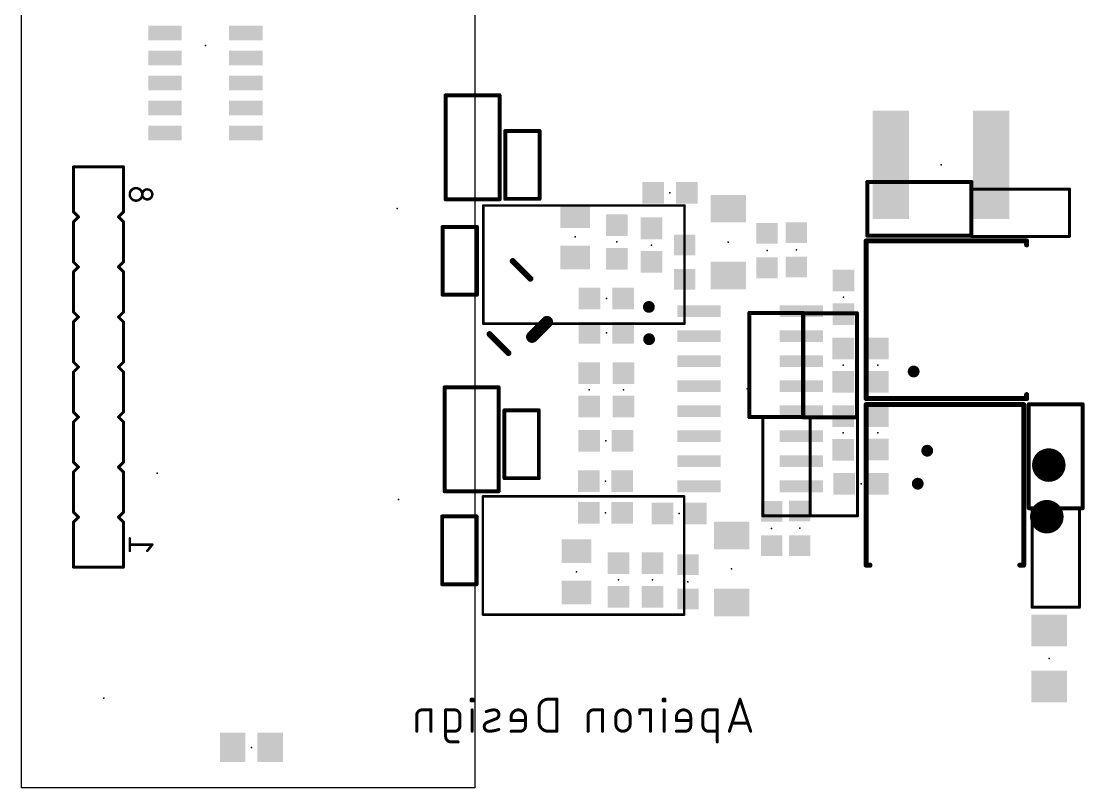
# Model space of a CAD drawing. Extents: x 0 to 94.2, y 0 to 86.8.
# Drawn here: x 0 to 54, y 0 to 38.9 of the extents above; entities that cross this region are included whole.
import ezdxf

# ---------------------------------------------------------------- set-up
doc = ezdxf.new("R2010")
doc.units = 0
for name, color, linetype in [('1', 14, 'CONTINUOUS'), ('22', 20, 'CONTINUOUS'), ('23', 53, 'CONTINUOUS'), ('3', 63, 'CONTINUOUS')]:
    doc.layers.add(name, color=color, linetype=linetype)

# ---------------------------------------------------------------- blocks, each defined once
blk = doc.blocks.new('RECT')
blk.add_solid([(-0.5, -0.5), (0.5, -0.5), (-0.5, 0.5), (0.5, 0.5)])
blk = doc.blocks.new('PIE')
at = {"const_width": 0.5}
blk.add_lwpolyline([(0, -0.25, 1), (0, 0.25, 1), (0, -0.25)], format="xyb", dxfattribs=at)

msp = doc.modelspace()

# ---------------------------------------------------------------- linework, layer by layer
at = {"layer": '1'}
for points, const_width in [([(25.8452, 25.8448), (24.95, 26.74)], 0.3048), ([(25.93, 22.89), (26.6048, 23.5648)], 0.6096), ([(26.6048, 23.5648), (26.69, 23.65)], 0.6096), ([(23.77, 23.03), (24.73, 22.07)], 0.3048)]:
    msp.add_lwpolyline(points, dxfattribs=dict(at, const_width=const_width))
for points, const_width in [([(25.0039, 26.7939, 1), (24.8961, 26.6861)], 0.1524), ([(25.7913, 25.7909, 1), (25.8991, 25.8987)], 0.1524), ([(26.4971, 23.6726, 1), (26.7126, 23.4571)], 0.3048), ([(26.7126, 23.4571, 1), (26.4971, 23.6726)], 0.3048), ([(26.7978, 23.5422, 1), (26.5822, 23.7578)], 0.3048), ([(23.8239, 23.0839, 1), (23.7161, 22.9761)], 0.1524), ([(25.8222, 22.9978, 1), (26.0378, 22.7822)], 0.3048), ([(24.6761, 22.0161, 1), (24.7839, 22.1239)], 0.1524)]:
    msp.add_lwpolyline(points, format="xyb", dxfattribs=dict(at, const_width=const_width))
at = {"layer": '22'}
for points, const_width in [([(24.28, 35.15), (21.54, 35.15)], 0.2032), ([(21.54, 35.083), (21.54, 29.937)], 0.2032), ([(21.54, 35.15), (21.54, 35.083)], 0.15), ([(24.28, 29.87), (24.28, 35.083)], 0.2032), ([(24.28, 35.083), (24.28, 35.15)], 0.15), ([(26.313, 33.343), (24.567, 33.343)], 0.2), ([(24.567, 33.343), (24.567, 29.897)], 0.2), ([(26.313, 29.897), (26.313, 33.343)], 0.2), ([(2.65, 31.52), (5.19, 31.52)], 0.1524), ([(2.65, 29.234), (2.65, 31.52)], 0.1524), ([(5.19, 31.52), (5.19, 29.234)], 0.1524), ([(48.23, 30.76), (42.95, 30.76)], 0.2032), ([(42.95, 30.76), (42.95, 28.02)], 0.2032), ([(48.23, 28.02), (48.23, 30.76)], 0.2032), ([(53.21, 30.39), (48.21, 30.39)], 0.1524), ([(48.21, 30.39), (48.21, 27.99)], 0.1524), ([(53.21, 27.99), (53.21, 30.39)], 0.1524), ([(21.54, 29.87), (24.28, 29.87)], 0.2032), ([(21.54, 29.937), (21.54, 29.87)], 0.15), ([(24.567, 29.897), (26.313, 29.897)], 0.2), ([(2.904, 28.98), (2.65, 29.234)], 0.1524), ([(5.19, 29.234), (4.936, 28.98)], 0.1524), ([(23.452, 23.56), (23.452, 29.56)], 0.127), ([(23.452, 29.56), (33.668, 29.56)], 0.127), ([(33.668, 29.56), (33.668, 23.56)], 0.127), ([(2.65, 28.726), (2.904, 28.98)], 0.1524), ([(2.65, 26.694), (2.65, 28.726)], 0.1524), ([(4.936, 28.98), (5.19, 28.726)], 0.1524), ([(5.19, 28.726), (5.19, 26.694)], 0.1524), ([(23.133, 28.473), (21.387, 28.473)], 0.2), ([(21.387, 28.473), (21.387, 25.027)], 0.2), ([(23.133, 25.027), (23.133, 28.473)], 0.2), ([(42.95, 28.02), (48.23, 28.02)], 0.2032), ([(51.035, 27.76), (42.885, 27.76)], 0.254), ([(42.885, 27.76), (42.885, 19.76)], 0.254), ([(48.21, 27.99), (53.21, 27.99)], 0.1524), ([(51.035, 27.76), (51.035, 27.56)], 0.254), ([(2.904, 26.44), (2.65, 26.694)], 0.1524), ([(2.65, 26.186), (2.904, 26.44)], 0.1524), ([(5.19, 26.694), (4.936, 26.44)], 0.1524), ([(4.936, 26.44), (5.19, 26.186)], 0.1524), ([(2.65, 24.154), (2.65, 26.186)], 0.1524), ([(5.19, 26.186), (5.19, 24.154)], 0.1524), ([(21.387, 25.027), (23.133, 25.027)], 0.2), ([(2.904, 23.9), (2.65, 24.154)], 0.1524), ([(2.65, 23.646), (2.904, 23.9)], 0.1524), ([(5.19, 24.154), (4.936, 23.9)], 0.1524), ([(4.936, 23.9), (5.19, 23.646)], 0.1524), ([(36.9523, 24.1), (36.9523, 18.82)], 0.2032), ([(39.6923, 24.1), (36.9523, 24.1)], 0.2032), ([(39.6823, 24.09), (39.6823, 18.81)], 0.2032), ([(42.4223, 24.09), (39.6823, 24.09)], 0.2032), ([(39.6923, 18.82), (39.6923, 24.1)], 0.2032), ([(42.4223, 18.81), (42.4223, 24.09)], 0.2032), ([(2.65, 21.614), (2.65, 23.646)], 0.1524), ([(5.19, 23.646), (5.19, 21.614)], 0.1524), ([(33.668, 23.56), (23.452, 23.56)], 0.127), ([(2.904, 21.36), (2.65, 21.614)], 0.1524), ([(5.19, 21.614), (4.936, 21.36)], 0.1524), ([(2.65, 21.106), (2.904, 21.36)], 0.1524), ([(2.65, 19.074), (2.65, 21.106)], 0.1524), ([(4.936, 21.36), (5.19, 21.106)], 0.1524), ([(5.19, 21.106), (5.19, 19.074)], 0.1524), ([(24.23, 20.33), (21.49, 20.33)], 0.2032), ([(21.49, 20.263), (21.49, 15.117)], 0.2032), ([(21.49, 20.33), (21.49, 20.263)], 0.15), ([(24.23, 15.05), (24.23, 20.263)], 0.2032), ([(24.23, 20.263), (24.23, 20.33)], 0.15), ([(51.035, 19.76), (51.035, 19.96)], 0.254), ([(42.885, 19.76), (51.035, 19.76)], 0.254), ([(50.885, 19.45), (42.885, 19.45)], 0.254), ([(42.885, 19.45), (42.885, 11.3)], 0.254), ([(50.885, 11.3), (50.885, 19.45)], 0.254), ([(51.1427, 19.47), (51.1427, 14.19)], 0.2032), ([(53.8827, 19.47), (51.1427, 19.47)], 0.2032), ([(53.8827, 14.19), (53.8827, 19.47)], 0.2032), ([(2.904, 18.82), (2.65, 19.074)], 0.1524), ([(2.65, 18.566), (2.904, 18.82)], 0.1524), ([(5.19, 19.074), (4.936, 18.82)], 0.1524), ([(4.936, 18.82), (5.19, 18.566)], 0.1524), ([(26.273, 19.163), (24.527, 19.163)], 0.2), ([(24.527, 19.163), (24.527, 15.717)], 0.2), ([(26.273, 15.717), (26.273, 19.163)], 0.2), ([(36.9523, 18.82), (39.6923, 18.82)], 0.2032), ([(39.6823, 18.81), (42.4223, 18.81)], 0.2032), ([(2.65, 16.534), (2.65, 18.566)], 0.1524), ([(5.19, 18.566), (5.19, 16.534)], 0.1524), ([(37.6423, 18.8), (37.6423, 13.8)], 0.1524), ([(40.0423, 18.8), (37.6423, 18.8)], 0.1524), ([(40.0423, 18.8), (40.0423, 13.8)], 0.1524), ([(42.4423, 18.8), (40.0423, 18.8)], 0.1524), ([(40.0423, 13.8), (40.0423, 18.8)], 0.1524), ([(42.4423, 13.8), (42.4423, 18.8)], 0.1524), ([(2.904, 16.28), (2.65, 16.534)], 0.1524), ([(2.65, 16.026), (2.904, 16.28)], 0.1524), ([(5.19, 16.534), (4.936, 16.28)], 0.1524), ([(4.936, 16.28), (5.19, 16.026)], 0.1524), ([(2.65, 13.994), (2.65, 16.026)], 0.1524), ([(5.19, 16.026), (5.19, 13.994)], 0.1524), ([(24.527, 15.717), (26.273, 15.717)], 0.2), ([(21.49, 15.05), (24.23, 15.05)], 0.2032), ([(21.49, 15.117), (21.49, 15.05)], 0.15), ([(23.432, 8.79), (23.432, 14.79)], 0.127), ([(23.432, 14.79), (33.648, 14.79)], 0.127), ([(33.648, 14.79), (33.648, 8.79)], 0.127), ([(2.904, 13.74), (2.65, 13.994)], 0.1524), ([(5.19, 13.994), (4.936, 13.74)], 0.1524), ([(51.1427, 14.19), (53.8827, 14.19)], 0.2032), ([(51.3127, 14.16), (51.3127, 9.16)], 0.1524), ([(53.7127, 14.16), (51.3127, 14.16)], 0.1524), ([(53.7127, 9.16), (53.7127, 14.16)], 0.1524), ([(2.65, 13.486), (2.904, 13.74)], 0.1524), ([(2.65, 11.2), (2.65, 13.486)], 0.1524), ([(4.936, 13.74), (5.19, 13.486)], 0.1524), ([(5.19, 13.486), (5.19, 11.2)], 0.1524), ([(23.113, 13.773), (21.367, 13.773)], 0.2), ([(21.367, 13.773), (21.367, 10.327)], 0.2), ([(23.113, 10.327), (23.113, 13.773)], 0.2), ([(37.6423, 13.8), (40.0423, 13.8)], 0.1524), ([(40.0423, 13.8), (42.4423, 13.8)], 0.1524), ([(5.5075, 12.0255), (5.5075, 12.6605)], 0.127), ([(6.6505, 12.343), (5.5075, 12.343)], 0.127), ([(6.3965, 12.0255), (6.6505, 12.343)], 0.127), ([(42.885, 11.3), (43.085, 11.3)], 0.254), ([(50.885, 11.3), (50.685, 11.3)], 0.254), ([(5.19, 11.2), (2.65, 11.2)], 0.1524), ([(21.367, 10.327), (23.113, 10.327)], 0.2), ([(51.3127, 9.16), (53.7127, 9.16)], 0.1524), ([(33.648, 8.79), (23.432, 8.79)], 0.127), ([(22.9315, 4.4938), (22.8412, 4.4938)], 0.1524), ([(22.8412, 4.4938), (22.8412, 4.4035)], 0.1524), ([(22.8412, 4.4035), (22.9315, 4.4035)], 0.1524), ([(22.9315, 4.4035), (22.9315, 4.4938)], 0.1524), ([(27.1936, 4.4938), (26.742, 4.4938)], 0.1524), ([(27.1936, 2.8682), (27.1936, 4.4938)], 0.1524), ([(32.6749, 4.4938), (32.5846, 4.4938)], 0.1524), ([(32.5846, 4.4938), (32.5846, 4.4035)], 0.1524), ([(32.5846, 4.4035), (32.6749, 4.4035)], 0.1524), ([(32.6749, 4.4035), (32.6749, 4.4938)], 0.1524), ([(36.4855, 4.4938), (35.9436, 2.8682)], 0.1524), ([(37.0274, 2.8682), (36.4855, 4.4938)], 0.1524), ([(20.7987, 3.9519), (20.3471, 3.9519)], 0.1524), ([(20.7987, 2.8682), (20.7987, 3.9519)], 0.1524), ([(21.994, 3.9519), (21.5424, 3.9519)], 0.1524), ([(21.5424, 3.9519), (21.5424, 2.5973)], 0.1524), ([(22.8863, 2.8682), (22.8863, 3.9519)], 0.1524), ([(26.2905, 4.0422), (26.2905, 3.3198)], 0.1524), ([(29.5001, 3.9519), (29.0485, 3.9519)], 0.1524), ([(29.5001, 2.8682), (29.5001, 3.9519)], 0.1524), ([(31.9405, 3.9519), (31.3986, 3.9519)], 0.1524), ([(31.3986, 3.9519), (31.3986, 3.7713)], 0.1524), ([(31.9405, 2.8682), (31.9405, 3.9519)], 0.1524), ([(32.6298, 2.8682), (32.6298, 3.9519)], 0.1524), ([(35.3284, 3.9519), (34.8768, 3.9519)], 0.1524), ([(35.3284, 2.3263), (35.3284, 3.9519)], 0.1524), ([(20.0762, 3.681), (20.0762, 2.8682)], 0.1524), ([(22.2649, 3.1391), (22.2649, 3.681)], 0.1524), ([(23.6505, 3.3198), (24.1021, 3.5004)], 0.1524), ([(24.8698, 3.5907), (24.8698, 3.4101)], 0.1524), ([(24.8698, 3.4101), (25.5923, 3.4101)], 0.1524), ([(25.5923, 3.1391), (25.5923, 3.5907)], 0.1524), ([(28.7776, 3.681), (28.7776, 2.8682)], 0.1524), ([(30.1844, 3.5907), (30.1844, 3.2294)], 0.1524), ([(30.9069, 3.2294), (30.9069, 3.5907)], 0.1524), ([(33.2585, 3.5907), (33.2585, 3.4101)], 0.1524), ([(33.2585, 3.4101), (33.981, 3.4101)], 0.1524), ([(33.981, 3.1391), (33.981, 3.5907)], 0.1524), ([(34.6059, 3.681), (34.6059, 3.1391)], 0.1524), ([(36.0791, 3.2746), (36.8919, 3.2746)], 0.1524), ([(21.5424, 2.8682), (21.994, 2.8682)], 0.1524), ([(24.8698, 2.8682), (25.3213, 2.8682)], 0.1524), ([(26.742, 2.8682), (27.1936, 2.8682)], 0.1524), ([(33.2585, 2.8682), (33.7101, 2.8682)], 0.1524), ([(34.8768, 2.8682), (35.3284, 2.8682)], 0.1524), ([(21.8134, 2.3263), (22.1746, 2.3263)], 0.1524)]:
    msp.add_lwpolyline(points, dxfattribs=dict(at, const_width=const_width))
for points, const_width in [([(21.54, 35.2008, 1), (21.54, 35.0992)], 0.1016), ([(21.5908, 35.083, 1), (21.4892, 35.083)], 0.1016), ([(21.5775, 35.15, 1), (21.5025, 35.15)], 0.075), ([(21.5025, 35.083, 1), (21.5775, 35.083)], 0.075), ([(24.3308, 35.083, 1), (24.2292, 35.083)], 0.1016), ([(24.3175, 35.15, 1), (24.2425, 35.15)], 0.075), ([(24.2425, 35.083, 1), (24.3175, 35.083)], 0.075), ([(24.28, 35.0992, 1), (24.28, 35.2008)], 0.1016), ([(24.567, 33.393, 1), (24.567, 33.293)], 0.1), ([(24.617, 33.343, 1), (24.517, 33.343)], 0.1), ([(26.363, 33.343, 1), (26.263, 33.343)], 0.1), ([(26.313, 33.293, 1), (26.313, 33.393)], 0.1), ([(2.65, 31.5581, 1), (2.65, 31.4819)], 0.0762), ([(2.6881, 31.52, 1), (2.6119, 31.52)], 0.0762), ([(5.2281, 31.52, 1), (5.1519, 31.52)], 0.0762), ([(5.19, 31.4819, 1), (5.19, 31.5581)], 0.0762), ([(42.95, 30.8108, 1), (42.95, 30.7092)], 0.1016), ([(43.0008, 30.76, 1), (42.8992, 30.76)], 0.1016), ([(48.2808, 30.76, 1), (48.1792, 30.76)], 0.1016), ([(48.23, 30.7092, 1), (48.23, 30.8108)], 0.1016), ([(5.825, 30.4405, 1), (5.825, 29.8055)], 0.127), ([(5.825, 29.8055, 1), (5.825, 30.4405)], 0.127), ([(5.825, 30.4722, 1), (5.825, 30.4088)], 0.0635), ([(5.825, 30.4088, 1), (5.825, 30.4722)], 0.0635), ([(6.3965, 30.377, 1), (6.3965, 29.869)], 0.127), ([(6.3965, 29.869, 1), (6.3965, 30.377)], 0.127), ([(6.3965, 30.4088, 1), (6.3965, 30.3453)], 0.0635), ([(6.3965, 30.3453, 1), (6.3965, 30.4088)], 0.0635), ([(48.21, 30.4281, 1), (48.21, 30.3519)], 0.0762), ([(48.2481, 30.39, 1), (48.1719, 30.39)], 0.0762), ([(53.2481, 30.39, 1), (53.1719, 30.39)], 0.0762), ([(53.21, 30.3519, 1), (53.21, 30.4281)], 0.0762), ([(5.825, 29.8373, 1), (5.825, 29.7738)], 0.0635), ([(5.825, 29.7738, 1), (5.825, 29.8373)], 0.0635), ([(6.3965, 29.9007, 1), (6.3965, 29.8373)], 0.0635), ([(6.3965, 29.8373, 1), (6.3965, 29.9007)], 0.0635), ([(21.4892, 29.937, 1), (21.5908, 29.937)], 0.1016), ([(21.54, 29.9208, 1), (21.54, 29.8192)], 0.1016), ([(21.5775, 29.937, 1), (21.5025, 29.937)], 0.075), ([(21.5025, 29.87, 1), (21.5775, 29.87)], 0.075), ([(24.2292, 29.87, 1), (24.3308, 29.87)], 0.1016), ([(24.28, 29.8192, 1), (24.28, 29.9208)], 0.1016), ([(24.567, 29.947, 1), (24.567, 29.847)], 0.1), ([(24.517, 29.897, 1), (24.617, 29.897)], 0.1), ([(26.263, 29.897, 1), (26.363, 29.897)], 0.1), ([(26.313, 29.847, 1), (26.313, 29.947)], 0.1), ([(2.6119, 29.234, 1), (2.6881, 29.234)], 0.0762), ([(2.6769, 29.2609, 1), (2.6231, 29.2071)], 0.0762), ([(5.1519, 29.234, 1), (5.2281, 29.234)], 0.0762), ([(5.2169, 29.2071, 1), (5.1631, 29.2609)], 0.0762), ([(23.452, 29.5918, 1), (23.452, 29.5283)], 0.0635), ([(23.4838, 29.56, 1), (23.4203, 29.56)], 0.0635), ([(33.6998, 29.56, 1), (33.6362, 29.56)], 0.0635), ([(33.668, 29.5283, 1), (33.668, 29.5918)], 0.0635), ([(2.6881, 28.726, 1), (2.6119, 28.726)], 0.0762), ([(2.6231, 28.7529, 1), (2.6769, 28.6991)], 0.0762), ([(2.9309, 28.9531, 1), (2.8771, 29.0069)], 0.0762), ([(2.8771, 28.9531, 1), (2.9309, 29.0069)], 0.0762), ([(4.9629, 29.0069, 1), (4.9091, 28.9531)], 0.0762), ([(4.9091, 29.0069, 1), (4.9629, 28.9531)], 0.0762), ([(5.2281, 28.726, 1), (5.1519, 28.726)], 0.0762), ([(5.1631, 28.6991, 1), (5.2169, 28.7529)], 0.0762), ([(21.387, 28.523, 1), (21.387, 28.423)], 0.1), ([(21.437, 28.473, 1), (21.337, 28.473)], 0.1), ([(23.183, 28.473, 1), (23.083, 28.473)], 0.1), ([(23.133, 28.423, 1), (23.133, 28.523)], 0.1), ([(42.95, 28.0708, 1), (42.95, 27.9692)], 0.1016), ([(48.23, 27.9692, 1), (48.23, 28.0708)], 0.1016), ([(42.885, 27.8235, 1), (42.885, 27.6965)], 0.127), ([(42.9485, 27.76, 1), (42.8215, 27.76)], 0.127), ([(42.8992, 28.02, 1), (43.0008, 28.02)], 0.1016), ([(48.1792, 28.02, 1), (48.2808, 28.02)], 0.1016), ([(48.21, 28.0281, 1), (48.21, 27.9519)], 0.0762), ([(48.1719, 27.99, 1), (48.2481, 27.99)], 0.0762), ([(51.0985, 27.76, 1), (50.9715, 27.76)], 0.127), ([(50.9715, 27.56, 1), (51.0985, 27.56)], 0.127), ([(51.035, 27.6965, 1), (51.035, 27.8235)], 0.127), ([(53.1719, 27.99, 1), (53.2481, 27.99)], 0.0762), ([(53.21, 27.9519, 1), (53.21, 28.0281)], 0.0762), ([(2.6119, 26.694, 1), (2.6881, 26.694)], 0.0762), ([(2.6769, 26.7209, 1), (2.6231, 26.6671)], 0.0762), ([(2.9309, 26.4131, 1), (2.8771, 26.4669)], 0.0762), ([(2.8771, 26.4131, 1), (2.9309, 26.4669)], 0.0762), ([(4.9629, 26.4669, 1), (4.9091, 26.4131)], 0.0762), ([(4.9091, 26.4669, 1), (4.9629, 26.4131)], 0.0762), ([(5.1519, 26.694, 1), (5.2281, 26.694)], 0.0762), ([(5.2169, 26.6671, 1), (5.1631, 26.7209)], 0.0762), ([(2.6881, 26.186, 1), (2.6119, 26.186)], 0.0762), ([(2.6231, 26.2129, 1), (2.6769, 26.1591)], 0.0762), ([(5.2281, 26.186, 1), (5.1519, 26.186)], 0.0762), ([(5.1631, 26.1591, 1), (5.2169, 26.2129)], 0.0762), ([(21.387, 25.077, 1), (21.387, 24.977)], 0.1), ([(21.337, 25.027, 1), (21.437, 25.027)], 0.1), ([(23.083, 25.027, 1), (23.183, 25.027)], 0.1), ([(23.133, 24.977, 1), (23.133, 25.077)], 0.1), ([(2.6119, 24.154, 1), (2.6881, 24.154)], 0.0762), ([(2.6769, 24.1809, 1), (2.6231, 24.1271)], 0.0762), ([(2.9309, 23.8731, 1), (2.8771, 23.9269)], 0.0762), ([(2.8771, 23.8731, 1), (2.9309, 23.9269)], 0.0762), ([(4.9629, 23.9269, 1), (4.9091, 23.8731)], 0.0762), ([(4.9091, 23.9269, 1), (4.9629, 23.8731)], 0.0762), ([(5.1519, 24.154, 1), (5.2281, 24.154)], 0.0762), ([(5.2169, 24.1271, 1), (5.1631, 24.1809)], 0.0762), ([(37.0031, 24.1, 1), (36.9015, 24.1)], 0.1016), ([(36.9523, 24.1508, 1), (36.9523, 24.0492)], 0.1016), ([(39.7331, 24.09, 1), (39.6315, 24.09)], 0.1016), ([(39.6823, 24.1408, 1), (39.6823, 24.0392)], 0.1016), ([(39.7431, 24.1, 1), (39.6415, 24.1)], 0.1016), ([(39.6923, 24.0492, 1), (39.6923, 24.1508)], 0.1016), ([(42.4731, 24.09, 1), (42.3715, 24.09)], 0.1016), ([(42.4223, 24.0392, 1), (42.4223, 24.1408)], 0.1016), ([(2.6881, 23.646, 1), (2.6119, 23.646)], 0.0762), ([(2.6231, 23.6729, 1), (2.6769, 23.6191)], 0.0762), ([(5.2281, 23.646, 1), (5.1519, 23.646)], 0.0762), ([(5.1631, 23.6191, 1), (5.2169, 23.6729)], 0.0762), ([(23.452, 23.5918, 1), (23.452, 23.5283)], 0.0635), ([(23.4203, 23.56, 1), (23.4838, 23.56)], 0.0635), ([(33.6362, 23.56, 1), (33.6998, 23.56)], 0.0635), ([(33.668, 23.5283, 1), (33.668, 23.5918)], 0.0635), ([(2.6119, 21.614, 1), (2.6881, 21.614)], 0.0762), ([(2.6769, 21.6409, 1), (2.6231, 21.5871)], 0.0762), ([(5.1519, 21.614, 1), (5.2281, 21.614)], 0.0762), ([(5.2169, 21.5871, 1), (5.1631, 21.6409)], 0.0762), ([(2.6881, 21.106, 1), (2.6119, 21.106)], 0.0762), ([(2.6231, 21.1329, 1), (2.6769, 21.0791)], 0.0762), ([(2.9309, 21.3331, 1), (2.8771, 21.3869)], 0.0762), ([(2.8771, 21.3331, 1), (2.9309, 21.3869)], 0.0762), ([(4.9629, 21.3869, 1), (4.9091, 21.3331)], 0.0762), ([(4.9091, 21.3869, 1), (4.9629, 21.3331)], 0.0762), ([(5.2281, 21.106, 1), (5.1519, 21.106)], 0.0762), ([(5.1631, 21.0791, 1), (5.2169, 21.1329)], 0.0762), ([(21.49, 20.3808, 1), (21.49, 20.2792)], 0.1016), ([(21.5408, 20.263, 1), (21.4392, 20.263)], 0.1016), ([(21.5275, 20.33, 1), (21.4525, 20.33)], 0.075), ([(21.4525, 20.263, 1), (21.5275, 20.263)], 0.075), ([(24.2808, 20.263, 1), (24.1792, 20.263)], 0.1016), ([(24.2675, 20.33, 1), (24.1925, 20.33)], 0.075), ([(24.1925, 20.263, 1), (24.2675, 20.263)], 0.075), ([(24.23, 20.2792, 1), (24.23, 20.3808)], 0.1016), ([(51.0985, 19.96, 1), (50.9715, 19.96)], 0.127), ([(42.885, 19.8235, 1), (42.885, 19.6965)], 0.127), ([(42.8215, 19.76, 1), (42.9485, 19.76)], 0.127), ([(42.885, 19.5135, 1), (42.885, 19.3865)], 0.127), ([(42.9485, 19.45, 1), (42.8215, 19.45)], 0.127), ([(50.9485, 19.45, 1), (50.8215, 19.45)], 0.127), ([(50.885, 19.3865, 1), (50.885, 19.5135)], 0.127), ([(50.9715, 19.76, 1), (51.0985, 19.76)], 0.127), ([(51.035, 19.6965, 1), (51.035, 19.8235)], 0.127), ([(51.1935, 19.47, 1), (51.0919, 19.47)], 0.1016), ([(51.1427, 19.5208, 1), (51.1427, 19.4192)], 0.1016), ([(53.9335, 19.47, 1), (53.8319, 19.47)], 0.1016), ([(53.8827, 19.4192, 1), (53.8827, 19.5208)], 0.1016), ([(2.6119, 19.074, 1), (2.6881, 19.074)], 0.0762), ([(2.6769, 19.1009, 1), (2.6231, 19.0471)], 0.0762), ([(2.9309, 18.7931, 1), (2.8771, 18.8469)], 0.0762), ([(4.9629, 18.8469, 1), (4.9091, 18.7931)], 0.0762), ([(5.1519, 19.074, 1), (5.2281, 19.074)], 0.0762), ([(5.2169, 19.0471, 1), (5.1631, 19.1009)], 0.0762), ([(24.527, 19.213, 1), (24.527, 19.113)], 0.1), ([(24.577, 19.163, 1), (24.477, 19.163)], 0.1), ([(26.323, 19.163, 1), (26.223, 19.163)], 0.1), ([(26.273, 19.113, 1), (26.273, 19.213)], 0.1), ([(36.9523, 18.8708, 1), (36.9523, 18.7692)], 0.1016), ([(39.6823, 18.8608, 1), (39.6823, 18.7592)], 0.1016), ([(39.6923, 18.7692, 1), (39.6923, 18.8708)], 0.1016), ([(42.4223, 18.7592, 1), (42.4223, 18.8608)], 0.1016), ([(2.6881, 18.566, 1), (2.6119, 18.566)], 0.0762), ([(2.6231, 18.5929, 1), (2.6769, 18.5391)], 0.0762), ([(2.8771, 18.7931, 1), (2.9309, 18.8469)], 0.0762), ([(4.9091, 18.8469, 1), (4.9629, 18.7931)], 0.0762), ([(5.2281, 18.566, 1), (5.1519, 18.566)], 0.0762), ([(5.1631, 18.5391, 1), (5.2169, 18.5929)], 0.0762), ([(36.9015, 18.82, 1), (37.0031, 18.82)], 0.1016), ([(37.6804, 18.8, 1), (37.6042, 18.8)], 0.0762), ([(37.6423, 18.8381, 1), (37.6423, 18.7619)], 0.0762), ([(39.6315, 18.81, 1), (39.7331, 18.81)], 0.1016), ([(39.6415, 18.82, 1), (39.7431, 18.82)], 0.1016), ([(40.0804, 18.8, 1), (40.0042, 18.8)], 0.0762), ([(40.0423, 18.8381, 1), (40.0423, 18.7619)], 0.0762), ([(40.0804, 18.8, 1), (40.0042, 18.8)], 0.0762), ([(40.0423, 18.7619, 1), (40.0423, 18.8381)], 0.0762), ([(42.3715, 18.81, 1), (42.4731, 18.81)], 0.1016), ([(42.4804, 18.8, 1), (42.4042, 18.8)], 0.0762), ([(42.4423, 18.7619, 1), (42.4423, 18.8381)], 0.0762), ([(2.6119, 16.534, 1), (2.6881, 16.534)], 0.0762), ([(2.6769, 16.5609, 1), (2.6231, 16.5071)], 0.0762), ([(2.9309, 16.2531, 1), (2.8771, 16.3069)], 0.0762), ([(2.8771, 16.2531, 1), (2.9309, 16.3069)], 0.0762), ([(4.9629, 16.3069, 1), (4.9091, 16.2531)], 0.0762), ([(4.9091, 16.3069, 1), (4.9629, 16.2531)], 0.0762), ([(5.1519, 16.534, 1), (5.2281, 16.534)], 0.0762), ([(5.2169, 16.5071, 1), (5.1631, 16.5609)], 0.0762), ([(2.6881, 16.026, 1), (2.6119, 16.026)], 0.0762), ([(2.6231, 16.0529, 1), (2.6769, 15.9991)], 0.0762), ([(5.2281, 16.026, 1), (5.1519, 16.026)], 0.0762), ([(5.1631, 15.9991, 1), (5.2169, 16.0529)], 0.0762), ([(24.527, 15.767, 1), (24.527, 15.667)], 0.1), ([(24.477, 15.717, 1), (24.577, 15.717)], 0.1), ([(26.223, 15.717, 1), (26.323, 15.717)], 0.1), ([(26.273, 15.667, 1), (26.273, 15.767)], 0.1), ([(21.4392, 15.117, 1), (21.5408, 15.117)], 0.1016), ([(21.49, 15.1008, 1), (21.49, 14.9992)], 0.1016), ([(21.5275, 15.117, 1), (21.4525, 15.117)], 0.075), ([(24.23, 14.9992, 1), (24.23, 15.1008)], 0.1016), ([(21.4525, 15.05, 1), (21.5275, 15.05)], 0.075), ([(23.432, 14.8218, 1), (23.432, 14.7583)], 0.0635), ([(23.4638, 14.79, 1), (23.4003, 14.79)], 0.0635), ([(24.1792, 15.05, 1), (24.2808, 15.05)], 0.1016), ([(33.6798, 14.79, 1), (33.6163, 14.79)], 0.0635), ([(33.648, 14.7583, 1), (33.648, 14.8218)], 0.0635), ([(2.6769, 14.0209, 1), (2.6231, 13.9671)], 0.0762), ([(5.2169, 13.9671, 1), (5.1631, 14.0209)], 0.0762), ([(51.1427, 14.2408, 1), (51.1427, 14.1392)], 0.1016), ([(51.0919, 14.19, 1), (51.1935, 14.19)], 0.1016), ([(51.3508, 14.16, 1), (51.2746, 14.16)], 0.0762), ([(51.3127, 14.1981, 1), (51.3127, 14.1219)], 0.0762), ([(53.7508, 14.16, 1), (53.6746, 14.16)], 0.0762), ([(53.7127, 14.1219, 1), (53.7127, 14.1981)], 0.0762), ([(53.8319, 14.19, 1), (53.9335, 14.19)], 0.1016), ([(53.8827, 14.1392, 1), (53.8827, 14.2408)], 0.1016), ([(2.6119, 13.994, 1), (2.6881, 13.994)], 0.0762), ([(2.6881, 13.486, 1), (2.6119, 13.486)], 0.0762), ([(2.6231, 13.5129, 1), (2.6769, 13.4591)], 0.0762), ([(2.9309, 13.7131, 1), (2.8771, 13.7669)], 0.0762), ([(2.8771, 13.7131, 1), (2.9309, 13.7669)], 0.0762), ([(4.9629, 13.7669, 1), (4.9091, 13.7131)], 0.0762), ([(4.9091, 13.7669, 1), (4.9629, 13.7131)], 0.0762), ([(5.1519, 13.994, 1), (5.2281, 13.994)], 0.0762), ([(5.2281, 13.486, 1), (5.1519, 13.486)], 0.0762), ([(5.1631, 13.4591, 1), (5.2169, 13.5129)], 0.0762), ([(21.367, 13.823, 1), (21.367, 13.723)], 0.1), ([(21.417, 13.773, 1), (21.317, 13.773)], 0.1), ([(23.163, 13.773, 1), (23.063, 13.773)], 0.1), ([(23.113, 13.723, 1), (23.113, 13.823)], 0.1), ([(37.6423, 13.8381, 1), (37.6423, 13.7619)], 0.0762), ([(37.6042, 13.8, 1), (37.6804, 13.8)], 0.0762), ([(40.0423, 13.8381, 1), (40.0423, 13.7619)], 0.0762), ([(40.0042, 13.8, 1), (40.0804, 13.8)], 0.0762), ([(40.0042, 13.8, 1), (40.0804, 13.8)], 0.0762), ([(40.0423, 13.7619, 1), (40.0423, 13.8381)], 0.0762), ([(42.4042, 13.8, 1), (42.4804, 13.8)], 0.0762), ([(42.4423, 13.7619, 1), (42.4423, 13.8381)], 0.0762), ([(5.5393, 12.6605, 1), (5.4758, 12.6605)], 0.0635), ([(5.5075, 12.3748, 1), (5.5075, 12.3112)], 0.0635), ([(5.4758, 12.0255, 1), (5.5393, 12.0255)], 0.0635), ([(6.3717, 12.0453, 1), (6.4213, 12.0057)], 0.0635), ([(6.6753, 12.3232, 1), (6.6257, 12.3628)], 0.0635), ([(6.6505, 12.3112, 1), (6.6505, 12.3748)], 0.0635), ([(42.885, 11.3635, 1), (42.885, 11.2365)], 0.127), ([(42.8215, 11.3, 1), (42.9485, 11.3)], 0.127), ([(43.085, 11.2365, 1), (43.085, 11.3635)], 0.127), ([(50.685, 11.3635, 1), (50.685, 11.2365)], 0.127), ([(50.8215, 11.3, 1), (50.9485, 11.3)], 0.127), ([(50.885, 11.2365, 1), (50.885, 11.3635)], 0.127), ([(2.65, 11.2381, 1), (2.65, 11.1619)], 0.0762), ([(2.6119, 11.2, 1), (2.6881, 11.2)], 0.0762), ([(5.1519, 11.2, 1), (5.2281, 11.2)], 0.0762), ([(5.19, 11.1619, 1), (5.19, 11.2381)], 0.0762), ([(21.367, 10.377, 1), (21.367, 10.277)], 0.1), ([(21.317, 10.327, 1), (21.417, 10.327)], 0.1), ([(23.063, 10.327, 1), (23.163, 10.327)], 0.1), ([(23.113, 10.277, 1), (23.113, 10.377)], 0.1), ([(51.3127, 9.1981, 1), (51.3127, 9.1219)], 0.0762), ([(51.2746, 9.16, 1), (51.3508, 9.16)], 0.0762), ([(53.6746, 9.16, 1), (53.7508, 9.16)], 0.0762), ([(53.7127, 9.1219, 1), (53.7127, 9.1981)], 0.0762), ([(23.432, 8.8218, 1), (23.432, 8.7583)], 0.0635), ([(23.4003, 8.79, 1), (23.4638, 8.79)], 0.0635), ([(33.6163, 8.79, 1), (33.6798, 8.79)], 0.0635), ([(33.648, 8.7583, 1), (33.648, 8.8218)], 0.0635), ([(22.8412, 4.5319, 1), (22.8412, 4.4557)], 0.0762), ([(22.8793, 4.4938, 1), (22.8031, 4.4938)], 0.0762), ([(22.8412, 4.4416, 1), (22.8412, 4.3654)], 0.0762), ([(22.8031, 4.4035, 1), (22.8793, 4.4035)], 0.0762), ([(22.9696, 4.4938, 1), (22.8934, 4.4938)], 0.0762), ([(22.8934, 4.4035, 1), (22.9696, 4.4035)], 0.0762), ([(22.9315, 4.4557, 1), (22.9315, 4.5319)], 0.0762), ([(22.9315, 4.3654, 1), (22.9315, 4.4416)], 0.0762), ([(26.742, 4.4938, 0.4142), (26.2905, 4.0422)], 0.1524), ([(26.742, 4.5319, 1), (26.742, 4.4557)], 0.0762), ([(26.742, 4.4557, 1), (26.742, 4.5319)], 0.0762), ([(27.2317, 4.4938, 1), (27.1555, 4.4938)], 0.0762), ([(27.1936, 4.4557, 1), (27.1936, 4.5319)], 0.0762), ([(32.5846, 4.5319, 1), (32.5846, 4.4557)], 0.0762), ([(32.6227, 4.4938, 1), (32.5465, 4.4938)], 0.0762), ([(32.5846, 4.4416, 1), (32.5846, 4.3654)], 0.0762), ([(32.5465, 4.4035, 1), (32.6227, 4.4035)], 0.0762), ([(32.713, 4.4938, 1), (32.6368, 4.4938)], 0.0762), ([(32.6368, 4.4035, 1), (32.713, 4.4035)], 0.0762), ([(32.6749, 4.4557, 1), (32.6749, 4.5319)], 0.0762), ([(32.6749, 4.3654, 1), (32.6749, 4.4416)], 0.0762), ([(36.5216, 4.5058, 1), (36.4493, 4.4818)], 0.0762), ([(36.5216, 4.4818, 1), (36.4493, 4.5058)], 0.0762), ([(20.3471, 3.9519, 0.4142), (20.0762, 3.681)], 0.1524), ([(20.3471, 3.99, 1), (20.3471, 3.9138)], 0.0762), ([(20.3471, 3.9138, 1), (20.3471, 3.99)], 0.0762), ([(20.8368, 3.9519, 1), (20.7606, 3.9519)], 0.0762), ([(20.7987, 3.9138, 1), (20.7987, 3.99)], 0.0762), ([(21.5424, 3.99, 1), (21.5424, 3.9138)], 0.0762), ([(21.5805, 3.9519, 1), (21.5043, 3.9519)], 0.0762), ([(22.2649, 3.681, 0.4142), (21.994, 3.9519)], 0.1524), ([(21.994, 3.99, 1), (21.994, 3.9138)], 0.0762), ([(21.994, 3.9138, 1), (21.994, 3.99)], 0.0762), ([(22.9244, 3.9519, 1), (22.8482, 3.9519)], 0.0762), ([(23.5897, 3.8964, 1), (23.621, 3.8269)], 0.0762), ([(24.0118, 3.9519, 0.1025), (23.6054, 3.8616)], 0.1524), ([(24.0112, 3.99, 1), (24.0123, 3.9138)], 0.0762), ([(24.1021, 3.5004, 0.8318), (24.0118, 3.9519)], 0.1524), ([(24.0123, 3.9138, 1), (24.0112, 3.99)], 0.0762), ([(25.5923, 3.5907, 1), (24.8698, 3.5907)], 0.1524), ([(26.3286, 4.0422, 1), (26.2524, 4.0422)], 0.0762), ([(26.2524, 4.0422, 1), (26.3286, 4.0422)], 0.0762), ([(29.0485, 3.9519, 0.4142), (28.7776, 3.681)], 0.1524), ([(29.0485, 3.99, 1), (29.0485, 3.9138)], 0.0762), ([(29.0485, 3.9138, 1), (29.0485, 3.99)], 0.0762), ([(29.5382, 3.9519, 1), (29.462, 3.9519)], 0.0762), ([(29.5001, 3.9138, 1), (29.5001, 3.99)], 0.0762), ([(30.9069, 3.5907, 1), (30.1844, 3.5907)], 0.1524), ([(31.3986, 3.99, 1), (31.3986, 3.9138)], 0.0762), ([(31.4367, 3.9519, 1), (31.3605, 3.9519)], 0.0762), ([(31.3605, 3.7713, 1), (31.4367, 3.7713)], 0.0762), ([(31.9786, 3.9519, 1), (31.9024, 3.9519)], 0.0762), ([(31.9405, 3.9138, 1), (31.9405, 3.99)], 0.0762), ([(32.6679, 3.9519, 1), (32.5917, 3.9519)], 0.0762), ([(33.981, 3.5907, 1), (33.2585, 3.5907)], 0.1524), ([(34.8768, 3.9519, 0.4142), (34.6059, 3.681)], 0.1524), ([(34.8768, 3.99, 1), (34.8768, 3.9138)], 0.0762), ([(34.8768, 3.9138, 1), (34.8768, 3.99)], 0.0762), ([(35.3665, 3.9519, 1), (35.2903, 3.9519)], 0.0762), ([(35.3284, 3.9138, 1), (35.3284, 3.99)], 0.0762), ([(20.1143, 3.681, 1), (20.0381, 3.681)], 0.0762), ([(20.0381, 3.681, 1), (20.1143, 3.681)], 0.0762), ([(22.303, 3.681, 1), (22.2268, 3.681)], 0.0762), ([(22.2268, 3.681, 1), (22.303, 3.681)], 0.0762), ([(23.6505, 3.3198, 0.8318), (23.7408, 2.8682)], 0.1524), ([(23.6364, 3.3551, 1), (23.6647, 3.2844)], 0.0762), ([(23.6647, 3.2844, 1), (23.6364, 3.3551)], 0.0762), ([(24.0879, 3.5358, 1), (24.1162, 3.465)], 0.0762), ([(24.1162, 3.465, 1), (24.0879, 3.5357)], 0.0762), ([(24.9079, 3.5907, 1), (24.8317, 3.5907)], 0.0762), ([(24.8317, 3.5907, 1), (24.9079, 3.5907)], 0.0762), ([(24.8698, 3.4482, 1), (24.8698, 3.372)], 0.0762), ([(24.8317, 3.4101, 1), (24.9079, 3.4101)], 0.0762), ([(25.6304, 3.5907, 1), (25.5542, 3.5907)], 0.0762), ([(25.5542, 3.5907, 1), (25.6304, 3.5907)], 0.0762), ([(25.5923, 3.372, 1), (25.5923, 3.4482)], 0.0762), ([(26.2905, 3.3198, 0.4142), (26.742, 2.8682)], 0.1524), ([(26.3286, 3.3198, 1), (26.2524, 3.3198)], 0.0762), ([(26.2524, 3.3198, 1), (26.3286, 3.3198)], 0.0762), ([(28.8157, 3.681, 1), (28.7395, 3.681)], 0.0762), ([(28.7395, 3.681, 1), (28.8157, 3.681)], 0.0762), ([(30.2225, 3.5907, 1), (30.1463, 3.5907)], 0.0762), ([(30.1463, 3.5907, 1), (30.2225, 3.5907)], 0.0762), ([(30.1844, 3.2294, 1), (30.9069, 3.2294)], 0.1524), ([(30.2225, 3.2294, 1), (30.1463, 3.2294)], 0.0762), ([(30.1463, 3.2294, 1), (30.2225, 3.2294)], 0.0762), ([(30.945, 3.5907, 1), (30.8688, 3.5907)], 0.0762), ([(30.8688, 3.5907, 1), (30.945, 3.5907)], 0.0762), ([(30.945, 3.2294, 1), (30.8688, 3.2294)], 0.0762), ([(30.8688, 3.2294, 1), (30.945, 3.2294)], 0.0762), ([(33.2966, 3.5907, 1), (33.2204, 3.5907)], 0.0762), ([(33.2204, 3.5907, 1), (33.2966, 3.5907)], 0.0762), ([(33.2585, 3.4482, 1), (33.2585, 3.372)], 0.0762), ([(33.2204, 3.4101, 1), (33.2966, 3.4101)], 0.0762), ([(34.0191, 3.5907, 1), (33.9429, 3.5907)], 0.0762), ([(33.9429, 3.5907, 1), (34.0191, 3.5907)], 0.0762), ([(33.981, 3.372, 1), (33.981, 3.4482)], 0.0762), ([(34.644, 3.681, 1), (34.5678, 3.681)], 0.0762), ([(34.5678, 3.681, 1), (34.644, 3.681)], 0.0762), ([(36.0791, 3.3127, 1), (36.0791, 3.2365)], 0.0762), ([(36.8919, 3.2365, 1), (36.8919, 3.3127)], 0.0762), ([(20.0381, 2.8682, 1), (20.1143, 2.8682)], 0.0762), ([(20.7606, 2.8682, 1), (20.8368, 2.8682)], 0.0762), ([(21.5424, 2.9063, 1), (21.5424, 2.8301)], 0.0762), ([(21.994, 2.8682, 0.4142), (22.2649, 3.1391)], 0.1524), ([(21.994, 2.9063, 1), (21.994, 2.8301)], 0.0762), ([(21.994, 2.8301, 1), (21.994, 2.9063)], 0.0762), ([(22.303, 3.1391, 1), (22.2268, 3.1391)], 0.0762), ([(22.2268, 3.1391, 1), (22.303, 3.1391)], 0.0762), ([(22.8482, 2.8682, 1), (22.9244, 2.8682)], 0.0762), ([(23.7408, 2.8682, 0.083), (24.2376, 2.9585)], 0.1524), ([(23.7403, 2.9063, 1), (23.7414, 2.8301)], 0.0762), ([(23.7414, 2.8301, 1), (23.7403, 2.9063)], 0.0762), ([(24.2505, 2.9227, 1), (24.2247, 2.9944)], 0.0762), ([(24.8698, 2.9063, 1), (24.8698, 2.8301)], 0.0762), ([(25.3213, 2.8682, 0.4142), (25.5923, 3.1391)], 0.1524), ([(25.3213, 2.9063, 1), (25.3213, 2.8301)], 0.0762), ([(25.3213, 2.8301, 1), (25.3213, 2.9063)], 0.0762), ([(25.6304, 3.1391, 1), (25.5542, 3.1391)], 0.0762), ([(25.5542, 3.1391, 1), (25.6304, 3.1391)], 0.0762), ([(26.742, 2.9063, 1), (26.742, 2.8301)], 0.0762), ([(26.742, 2.8301, 1), (26.742, 2.9063)], 0.0762), ([(27.1555, 2.8682, 1), (27.2317, 2.8682)], 0.0762), ([(27.1936, 2.8301, 1), (27.1936, 2.9063)], 0.0762), ([(28.7395, 2.8682, 1), (28.8157, 2.8682)], 0.0762), ([(29.462, 2.8682, 1), (29.5382, 2.8682)], 0.0762), ([(31.9024, 2.8682, 1), (31.9786, 2.8682)], 0.0762), ([(32.5917, 2.8682, 1), (32.6679, 2.8682)], 0.0762), ([(33.2585, 2.9063, 1), (33.2585, 2.8301)], 0.0762), ([(33.7101, 2.8682, 0.4142), (33.981, 3.1391)], 0.1524), ([(33.7101, 2.9063, 1), (33.7101, 2.8301)], 0.0762), ([(33.7101, 2.8301, 1), (33.7101, 2.9063)], 0.0762), ([(34.0191, 3.1391, 1), (33.9429, 3.1391)], 0.0762), ([(33.9429, 3.1391, 1), (34.0191, 3.1391)], 0.0762), ([(34.6059, 3.1391, 0.4142), (34.8768, 2.8682)], 0.1524), ([(34.644, 3.1391, 1), (34.5678, 3.1391)], 0.0762), ([(34.5678, 3.1391, 1), (34.644, 3.1391)], 0.0762), ([(34.8768, 2.9063, 1), (34.8768, 2.8301)], 0.0762), ([(34.8768, 2.8301, 1), (34.8768, 2.9063)], 0.0762), ([(35.3284, 2.8301, 1), (35.3284, 2.9063)], 0.0762), ([(35.9075, 2.8802, 1), (35.9798, 2.8562)], 0.0762), ([(36.9912, 2.8562, 1), (37.0635, 2.8802)], 0.0762), ([(21.5424, 2.5973, 0.4142), (21.8134, 2.3263)], 0.1524), ([(21.5805, 2.5973, 1), (21.5043, 2.5973)], 0.0762), ([(21.5043, 2.5973, 1), (21.5805, 2.5973)], 0.0762), ([(21.8134, 2.3644, 1), (21.8134, 2.2882)], 0.0762), ([(21.8134, 2.2882, 1), (21.8134, 2.3644)], 0.0762), ([(22.1746, 2.2882, 1), (22.1746, 2.3644)], 0.0762), ([(35.2903, 2.3263, 1), (35.3665, 2.3263)], 0.0762)]:
    msp.add_lwpolyline(points, format="xyb", dxfattribs=dict(at, const_width=const_width))
at = {"layer": '23'}
for p in [(9.35, 37.68), (46.69, 31.62), (32.93, 30.21), (19.085, 29.41), (28.12, 27.97), (30.24, 27.71), (31.99, 27.55), (35.89, 27.7), (37.86, 27.27), (39.35, 27.31), (33.68, 26.68), (41.74, 24.9), (29.7, 24.83), (31.86, 24.41), (25.93, 22.89), (29.7, 23.09), (31.87, 22.77), (41.73, 21.45), (43.48, 21.45), (45.3, 21.13), (28.82, 20.2), (30.57, 20.2), (36.85, 20.25), (41.73, 18.01), (43.48, 18.02), (29.67, 17.61), (45.99, 17.11), (52.16, 16.38), (6.9, 15.97), (29.66, 15.57), (42.63, 15.43), (45.508, 15.435), (19.155, 14.63), (29.66, 13.96), (33.4, 13.93), (52.06, 13.76), (38.09, 13.16), (39.52, 13.17), (28.19, 10.96), (36.06, 11.11), (30.31, 10.55), (32.05, 10.55), (33.84, 10.45), (52.18, 6.56), (4.19, 4.54), (11.68, 2.05)]:
    msp.add_point(p, dxfattribs=at)
at = {"layer": '3'}
for p, q in [((23.03, 86.77), (23.03, 0)), ((0, 53.29), (0, 0)), ((23.03, 0), (0, 0))]:
    msp.add_line(p, q, dxfattribs=at)

# ---------------------------------------------------------------- block references
at = {"layer": '1'}
for p, xscale, yscale, rotation in [((7.3, 38.315), 0.74, 1.7, 90), ((11.4, 38.315), 0.74, 1.7, 90), ((7.3, 37.045), 0.74, 1.7, 90), ((11.4, 37.045), 0.74, 1.7, 90), ((7.3, 35.775), 0.74, 1.7, 90), ((11.4, 35.775), 0.74, 1.7, 90), ((7.3, 34.505), 0.74, 1.7, 90), ((11.4, 34.505), 0.74, 1.7, 90), ((7.3, 33.235), 0.74, 1.7, 90), ((11.4, 33.235), 0.74, 1.7, 90), ((35.89, 29.4), 1.4, 1.8, 90), ((28.12, 29.02), 1.2, 1.5, 90), ((30.24, 28.56), 1.1, 1.1, 90), ((31.99, 28.4), 1.1, 1.1, 270), ((37.86, 28.145), 1.05, 1.08, 270), ((39.35, 28.185), 1.05, 1.08, 90), ((33.68, 27.555), 1.05, 1.08, 90), ((28.12, 26.92), 1.2, 1.5, 90), ((30.24, 26.86), 1.1, 1.1, 90), ((31.99, 26.7), 1.1, 1.1, 270), ((35.89, 26), 1.4, 1.8, 90), ((37.86, 26.395), 1.05, 1.08, 270), ((39.35, 26.435), 1.05, 1.08, 90), ((33.68, 25.805), 1.05, 1.08, 90), ((41.74, 25.75), 1.1, 1.1, 270), ((34.4, 24.195), 0.6, 2.2, 270), ((39.6, 24.195), 0.6, 2.2, 270), ((41.74, 24.05), 1.1, 1.1, 270), ((34.4, 22.925), 0.6, 2.2, 270), ((39.6, 22.925), 0.6, 2.2, 270), ((41.73, 22.3), 1.1, 1.1, 270), ((43.48, 22.3), 1.1, 1.1, 90), ((28.82, 21.05), 1.1, 1.1, 270), ((30.57, 21.05), 1.1, 1.1, 270), ((34.4, 21.655), 0.6, 2.2, 270), ((39.6, 21.655), 0.6, 2.2, 270), ((41.73, 20.6), 1.1, 1.1, 270), ((43.48, 20.6), 1.1, 1.1, 90), ((34.4, 20.385), 0.6, 2.2, 270), ((39.6, 20.385), 0.6, 2.2, 270), ((28.82, 19.35), 1.1, 1.1, 270), ((30.57, 19.35), 1.1, 1.1, 270), ((34.4, 19.115), 0.6, 2.2, 270), ((39.6, 19.115), 0.6, 2.2, 270), ((41.73, 18.86), 1.1, 1.1, 90), ((43.48, 18.87), 1.1, 1.1, 270), ((34.4, 17.845), 0.6, 2.2, 270), ((39.6, 17.845), 0.6, 2.2, 270), ((41.73, 17.16), 1.1, 1.1, 90), ((43.48, 17.17), 1.1, 1.1, 270), ((34.4, 16.575), 0.6, 2.2, 270), ((39.6, 16.575), 0.6, 2.2, 270), ((28.81, 15.57), 1.1, 1.1, 180), ((30.51, 15.57), 1.1, 1.1, 180), ((41.78, 15.43), 1.1, 1.1, 180), ((43.48, 15.43), 1.1, 1.1, 180), ((34.4, 15.305), 0.6, 2.2, 270), ((39.6, 15.305), 0.6, 2.2, 270), ((38.09, 14.035), 1.05, 1.08, 270), ((39.52, 14.045), 1.05, 1.08, 90), ((36.06, 12.81), 1.4, 1.8, 90), ((28.19, 12.01), 1.2, 1.5, 90), ((38.09, 12.285), 1.05, 1.08, 270), ((39.52, 12.295), 1.05, 1.08, 90), ((30.31, 11.4), 1.1, 1.1, 90), ((32.05, 11.4), 1.1, 1.1, 270), ((33.84, 11.325), 1.05, 1.08, 90), ((28.19, 9.91), 1.2, 1.5, 90), ((30.31, 9.7), 1.1, 1.1, 90), ((32.05, 9.7), 1.1, 1.1, 270), ((33.84, 9.575), 1.05, 1.08, 90), ((36.06, 9.41), 1.4, 1.8, 90), ((52.18, 7.982), 1.6, 1.803, 270), ((52.18, 5.138), 1.6, 1.803, 270)]:
    msp.add_blockref('RECT', p, dxfattribs=dict(at, xscale=xscale, yscale=yscale, rotation=rotation))
for name, p, xscale, yscale in [('RECT', (44.14, 31.62), 1.85, 5.5), ('RECT', (49.24, 31.62), 1.85, 5.5), ('RECT', (32.08, 30.21), 1.1, 1.1), ('RECT', (33.78, 30.21), 1.1, 1.1), ('RECT', (28.85, 24.83), 1.1, 1.1), ('RECT', (30.55, 24.83), 1.1, 1.1), ('PIE', (31.86, 24.41), 0.6, 0.6), ('RECT', (28.85, 23.09), 1.1, 1.1), ('RECT', (30.55, 23.09), 1.1, 1.1), ('PIE', (25.93, 22.89), 0.6, 0.6), ('PIE', (31.87, 22.77), 0.6, 0.6), ('PIE', (45.3, 21.13), 0.6, 0.6), ('RECT', (28.82, 17.61), 1.1, 1.1), ('RECT', (30.52, 17.61), 1.1, 1.1), ('PIE', (45.99, 17.11), 0.6, 0.6), ('PIE', (52.16, 16.38), 1.7, 1.7), ('PIE', (45.508, 15.435), 0.6, 0.6), ('PIE', (52.06, 13.76), 1.7, 1.7), ('RECT', (28.81, 13.96), 1.1, 1.1), ('RECT', (30.51, 13.96), 1.1, 1.1), ('RECT', (32.55, 13.93), 1.1, 1.1), ('RECT', (34.25, 13.93), 1.1, 1.1), ('RECT', (10.73, 2.05), 1.3, 1.5), ('RECT', (12.63, 2.05), 1.3, 1.5)]:
    msp.add_blockref(name, p, dxfattribs=dict(at, xscale=xscale, yscale=yscale))

doc.saveas('drawing.dxf')
